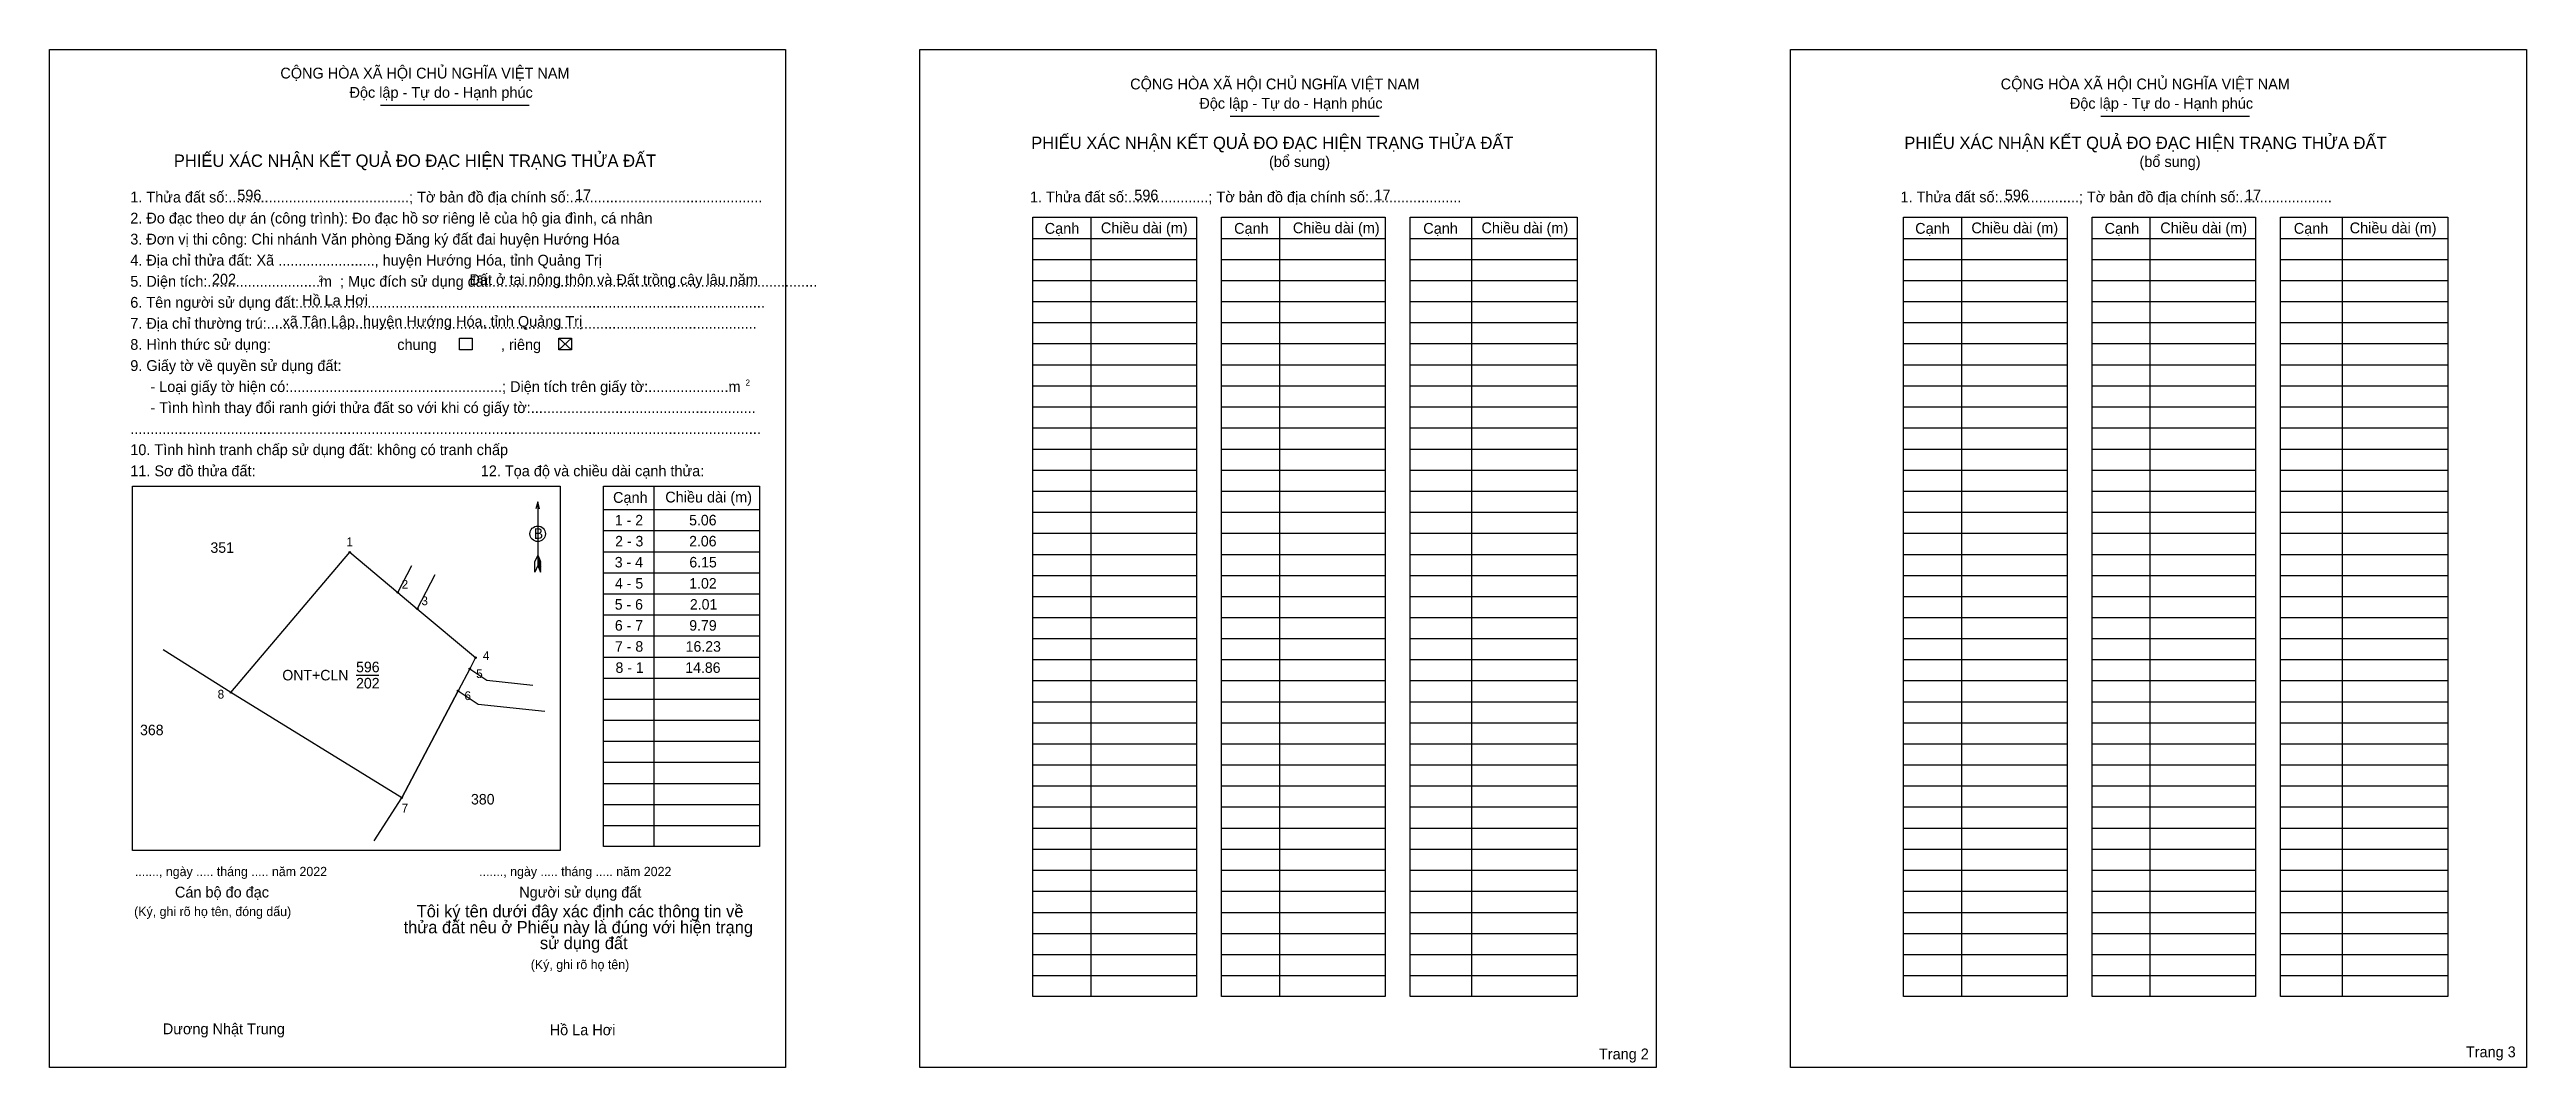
# Model space of a CAD drawing. Extents: x 545408 to 545608, y 1836490 to 1836572.
import ezdxf

# ---------------------------------------------------------------- set-up
doc = ezdxf.new("R2010")
doc.units = 0
for name, color, linetype in [('Level 1', 7, 'Continuous'), ('Level 10', 7, 'Continuous'), ('Level 11', 7, 'Continuous'), ('Level 13', 7, 'Continuous'), ('Level 2', 7, 'Continuous'), ('Level 25', 7, 'Continuous'), ('Level 48', 7, 'Continuous'), ('Level 50', 7, 'Continuous'), ('Level 52', 7, 'Continuous'), ('Level 55', 7, 'Continuous'), ('Level 6', 7, 'Continuous'), ('Level 9', 7, 'Continuous')]:
    doc.layers.add(name, color=color, linetype=linetype)

msp = doc.modelspace()

# ---------------------------------------------------------------- linework, layer by layer
at = {"layer": 'Level 1'}
for p, q in [((545407.93, 1836572.43), (545407.93, 1836572.43)), ((545478.29, 1836572.43), (545478.29, 1836572.43)), ((545434.68, 1836567.93), (545446.71, 1836567.93)), ((545503.37, 1836567.05), (545515.4, 1836567.05)), ((545573.73, 1836567.05), (545585.76, 1836567.05)), ((545492.1, 1836558.87), (545492.1, 1836495.89)), ((545507.34, 1836558.87), (545507.34, 1836495.89)), ((545522.87, 1836558.87), (545522.87, 1836495.89)), ((545562.46, 1836558.87), (545562.46, 1836495.89)), ((545577.7, 1836558.87), (545577.7, 1836495.89)), ((545593.23, 1836558.87), (545593.23, 1836495.89)), ((545487.42, 1836557.17), (545500.64, 1836557.17)), ((545502.66, 1836557.17), (545515.88, 1836557.17)), ((545517.9, 1836557.17), (545531.41, 1836557.17)), ((545557.78, 1836557.17), (545571, 1836557.17)), ((545573.02, 1836557.17), (545586.24, 1836557.17)), ((545588.26, 1836557.17), (545601.77, 1836557.17)), ((545487.42, 1836555.47), (545500.64, 1836555.47)), ((545502.66, 1836555.47), (545515.88, 1836555.47)), ((545517.9, 1836555.47), (545531.41, 1836555.47)), ((545557.78, 1836555.47), (545571, 1836555.47)), ((545573.02, 1836555.47), (545586.24, 1836555.47)), ((545588.26, 1836555.47), (545601.77, 1836555.47)), ((545487.42, 1836553.76), (545500.64, 1836553.76)), ((545502.66, 1836553.76), (545515.88, 1836553.76)), ((545517.9, 1836553.76), (545531.41, 1836553.76)), ((545557.78, 1836553.76), (545571, 1836553.76)), ((545573.02, 1836553.76), (545586.24, 1836553.76)), ((545588.26, 1836553.76), (545601.77, 1836553.76)), ((545487.42, 1836552.06), (545500.64, 1836552.06)), ((545487.42, 1836550.36), (545500.64, 1836550.36)), ((545502.66, 1836552.06), (545515.88, 1836552.06)), ((545502.66, 1836550.36), (545515.88, 1836550.36)), ((545517.9, 1836552.06), (545531.41, 1836552.06)), ((545517.9, 1836550.36), (545531.41, 1836550.36)), ((545557.78, 1836552.06), (545571, 1836552.06)), ((545557.78, 1836550.36), (545571, 1836550.36)), ((545573.02, 1836552.06), (545586.24, 1836552.06)), ((545573.02, 1836550.36), (545586.24, 1836550.36)), ((545588.26, 1836552.06), (545601.77, 1836552.06)), ((545588.26, 1836550.36), (545601.77, 1836550.36)), ((545449.1, 1836549.1), (545450.12, 1836548.15)), ((545449.1, 1836548.15), (545450.12, 1836549.1)), ((545487.42, 1836548.66), (545500.64, 1836548.66)), ((545502.66, 1836548.66), (545515.88, 1836548.66)), ((545517.9, 1836548.66), (545531.41, 1836548.66)), ((545557.78, 1836548.66), (545571, 1836548.66)), ((545573.02, 1836548.66), (545586.24, 1836548.66)), ((545588.26, 1836548.66), (545601.77, 1836548.66)), ((545487.42, 1836546.95), (545500.64, 1836546.95)), ((545502.66, 1836546.95), (545515.88, 1836546.95)), ((545517.9, 1836546.95), (545531.41, 1836546.95)), ((545557.78, 1836546.95), (545571, 1836546.95)), ((545573.02, 1836546.95), (545586.24, 1836546.95)), ((545588.26, 1836546.95), (545601.77, 1836546.95)), ((545487.42, 1836545.25), (545500.64, 1836545.25)), ((545502.66, 1836545.25), (545515.88, 1836545.25)), ((545517.9, 1836545.25), (545531.41, 1836545.25)), ((545557.78, 1836545.25), (545571, 1836545.25)), ((545573.02, 1836545.25), (545586.24, 1836545.25)), ((545588.26, 1836545.25), (545601.77, 1836545.25)), ((545487.42, 1836543.55), (545500.64, 1836543.55)), ((545502.66, 1836543.55), (545515.88, 1836543.55)), ((545517.9, 1836543.55), (545531.41, 1836543.55)), ((545557.78, 1836543.55), (545571, 1836543.55)), ((545573.02, 1836543.55), (545586.24, 1836543.55)), ((545588.26, 1836543.55), (545601.77, 1836543.55)), ((545487.42, 1836541.85), (545500.64, 1836541.85)), ((545502.66, 1836541.85), (545515.88, 1836541.85)), ((545517.9, 1836541.85), (545531.41, 1836541.85)), ((545557.78, 1836541.85), (545571, 1836541.85)), ((545573.02, 1836541.85), (545586.24, 1836541.85)), ((545588.26, 1836541.85), (545601.77, 1836541.85)), ((545487.42, 1836540.14), (545500.64, 1836540.14)), ((545487.42, 1836538.44), (545500.64, 1836538.44)), ((545502.66, 1836540.14), (545515.88, 1836540.14)), ((545502.66, 1836538.44), (545515.88, 1836538.44)), ((545517.9, 1836540.14), (545531.41, 1836540.14)), ((545517.9, 1836538.44), (545531.41, 1836538.44)), ((545557.78, 1836540.14), (545571, 1836540.14)), ((545557.78, 1836538.44), (545571, 1836538.44)), ((545573.02, 1836540.14), (545586.24, 1836540.14)), ((545573.02, 1836538.44), (545586.24, 1836538.44)), ((545588.26, 1836540.14), (545601.77, 1836540.14)), ((545588.26, 1836538.44), (545601.77, 1836538.44)), ((545414.63, 1836537.14), (545414.63, 1836537.14)), ((545456.79, 1836537.15), (545456.79, 1836508.01)), ((545487.42, 1836536.74), (545500.64, 1836536.74)), ((545502.66, 1836536.74), (545515.88, 1836536.74)), ((545517.9, 1836536.74), (545531.41, 1836536.74)), ((545557.78, 1836536.74), (545571, 1836536.74)), ((545573.02, 1836536.74), (545586.24, 1836536.74)), ((545588.26, 1836536.74), (545601.77, 1836536.74)), ((545447.39, 1836535.87), (545447.39, 1836530.72)), ((545452.71, 1836535.25), (545465.33, 1836535.25)), ((545487.42, 1836535.04), (545500.64, 1836535.04)), ((545502.66, 1836535.04), (545515.88, 1836535.04)), ((545517.9, 1836535.04), (545531.41, 1836535.04)), ((545557.78, 1836535.04), (545571, 1836535.04)), ((545573.02, 1836535.04), (545586.24, 1836535.04)), ((545588.26, 1836535.04), (545601.77, 1836535.04)), ((545452.71, 1836533.55), (545465.33, 1836533.55)), ((545487.42, 1836533.34), (545500.64, 1836533.34)), ((545502.66, 1836533.34), (545515.88, 1836533.34)), ((545517.9, 1836533.34), (545531.41, 1836533.34)), ((545557.78, 1836533.34), (545571, 1836533.34)), ((545573.02, 1836533.34), (545586.24, 1836533.34)), ((545588.26, 1836533.34), (545601.77, 1836533.34)), ((545447.16, 1836530.19), (545447.17, 1836531.04)), ((545447.39, 1836530.72), (545447.16, 1836530.19)), ((545447.39, 1836531.57), (545447.17, 1836531.04)), ((545447.39, 1836531.57), (545447.61, 1836531.04)), ((545447.39, 1836531.5), (545447.61, 1836530.97)), ((545447.39, 1836531.42), (545447.61, 1836530.89)), ((545447.39, 1836531.35), (545447.61, 1836530.82)), ((545447.39, 1836531.27), (545447.61, 1836530.74)), ((545447.39, 1836531.2), (545447.61, 1836530.66)), ((545447.39, 1836531.12), (545447.61, 1836530.59)), ((545447.39, 1836531.05), (545447.61, 1836530.51)), ((545447.39, 1836530.98), (545447.61, 1836530.43)), ((545447.39, 1836530.9), (545447.61, 1836530.36)), ((545447.39, 1836530.83), (545447.62, 1836530.28)), ((545447.39, 1836530.72), (545447.62, 1836530.19)), ((545447.62, 1836530.19), (545447.61, 1836531.04)), ((545452.71, 1836531.84), (545465.33, 1836531.84)), ((545487.42, 1836531.63), (545500.64, 1836531.63)), ((545502.66, 1836531.63), (545515.88, 1836531.63)), ((545517.9, 1836531.63), (545531.41, 1836531.63)), ((545557.78, 1836531.63), (545571, 1836531.63)), ((545573.02, 1836531.63), (545586.24, 1836531.63)), ((545588.26, 1836531.63), (545601.77, 1836531.63)), ((545452.71, 1836530.14), (545465.33, 1836530.14)), ((545452.71, 1836528.44), (545465.33, 1836528.44)), ((545487.42, 1836529.93), (545500.64, 1836529.93)), ((545487.42, 1836528.23), (545500.64, 1836528.23)), ((545502.66, 1836529.93), (545515.88, 1836529.93)), ((545502.66, 1836528.23), (545515.88, 1836528.23)), ((545517.9, 1836529.93), (545531.41, 1836529.93)), ((545517.9, 1836528.23), (545531.41, 1836528.23)), ((545557.78, 1836529.93), (545571, 1836529.93)), ((545557.78, 1836528.23), (545571, 1836528.23)), ((545573.02, 1836529.93), (545586.24, 1836529.93)), ((545573.02, 1836528.23), (545586.24, 1836528.23)), ((545588.26, 1836529.93), (545601.77, 1836529.93)), ((545588.26, 1836528.23), (545601.77, 1836528.23)), ((545452.71, 1836526.74), (545465.33, 1836526.74)), ((545487.42, 1836526.53), (545500.64, 1836526.53)), ((545502.66, 1836526.53), (545515.88, 1836526.53)), ((545517.9, 1836526.53), (545531.41, 1836526.53)), ((545557.78, 1836526.53), (545571, 1836526.53)), ((545573.02, 1836526.53), (545586.24, 1836526.53)), ((545588.26, 1836526.53), (545601.77, 1836526.53)), ((545452.71, 1836525.03), (545465.33, 1836525.03)), ((545487.42, 1836524.82), (545500.64, 1836524.82)), ((545502.66, 1836524.82), (545515.88, 1836524.82)), ((545517.9, 1836524.82), (545531.41, 1836524.82)), ((545557.78, 1836524.82), (545571, 1836524.82)), ((545573.02, 1836524.82), (545586.24, 1836524.82)), ((545588.26, 1836524.82), (545601.77, 1836524.82)), ((545452.71, 1836523.33), (545465.33, 1836523.33)), ((545487.42, 1836523.12), (545500.64, 1836523.12)), ((545502.66, 1836523.12), (545515.88, 1836523.12)), ((545517.9, 1836523.12), (545531.41, 1836523.12)), ((545557.78, 1836523.12), (545571, 1836523.12)), ((545573.02, 1836523.12), (545586.24, 1836523.12)), ((545588.26, 1836523.12), (545601.77, 1836523.12)), ((545452.71, 1836521.63), (545465.33, 1836521.63)), ((545487.42, 1836521.42), (545500.64, 1836521.42)), ((545502.66, 1836521.42), (545515.88, 1836521.42)), ((545517.9, 1836521.42), (545531.41, 1836521.42)), ((545557.78, 1836521.42), (545571, 1836521.42)), ((545573.02, 1836521.42), (545586.24, 1836521.42)), ((545588.26, 1836521.42), (545601.77, 1836521.42)), ((545452.71, 1836519.93), (545465.33, 1836519.93)), ((545452.71, 1836518.22), (545465.33, 1836518.22)), ((545487.42, 1836519.72), (545500.64, 1836519.72)), ((545502.66, 1836519.72), (545515.88, 1836519.72)), ((545517.9, 1836519.72), (545531.41, 1836519.72)), ((545557.78, 1836519.72), (545571, 1836519.72)), ((545573.02, 1836519.72), (545586.24, 1836519.72)), ((545588.26, 1836519.72), (545601.77, 1836519.72)), ((545452.71, 1836516.52), (545465.33, 1836516.52)), ((545487.42, 1836518.02), (545500.64, 1836518.02)), ((545487.42, 1836516.31), (545500.64, 1836516.31)), ((545502.66, 1836518.02), (545515.88, 1836518.02)), ((545502.66, 1836516.31), (545515.88, 1836516.31)), ((545517.9, 1836518.02), (545531.41, 1836518.02)), ((545517.9, 1836516.31), (545531.41, 1836516.31)), ((545557.78, 1836518.02), (545571, 1836518.02)), ((545557.78, 1836516.31), (545571, 1836516.31)), ((545573.02, 1836518.02), (545586.24, 1836518.02)), ((545573.02, 1836516.31), (545586.24, 1836516.31)), ((545588.26, 1836518.02), (545601.77, 1836518.02)), ((545588.26, 1836516.31), (545601.77, 1836516.31)), ((545452.71, 1836514.82), (545465.33, 1836514.82)), ((545487.42, 1836514.61), (545500.64, 1836514.61)), ((545502.66, 1836514.61), (545515.88, 1836514.61)), ((545517.9, 1836514.61), (545531.41, 1836514.61)), ((545557.78, 1836514.61), (545571, 1836514.61)), ((545573.02, 1836514.61), (545586.24, 1836514.61)), ((545588.26, 1836514.61), (545601.77, 1836514.61)), ((545452.71, 1836513.12), (545465.33, 1836513.12)), ((545487.42, 1836512.91), (545500.64, 1836512.91)), ((545502.66, 1836512.91), (545515.88, 1836512.91)), ((545517.9, 1836512.91), (545531.41, 1836512.91)), ((545557.78, 1836512.91), (545571, 1836512.91)), ((545573.02, 1836512.91), (545586.24, 1836512.91)), ((545588.26, 1836512.91), (545601.77, 1836512.91)), ((545452.71, 1836511.42), (545465.33, 1836511.42)), ((545487.42, 1836511.21), (545500.64, 1836511.21)), ((545502.66, 1836511.21), (545515.88, 1836511.21)), ((545517.9, 1836511.21), (545531.41, 1836511.21)), ((545557.78, 1836511.21), (545571, 1836511.21)), ((545573.02, 1836511.21), (545586.24, 1836511.21)), ((545588.26, 1836511.21), (545601.77, 1836511.21)), ((545452.71, 1836509.71), (545465.33, 1836509.71)), ((545487.42, 1836509.5), (545500.64, 1836509.5)), ((545502.66, 1836509.5), (545515.88, 1836509.5)), ((545517.9, 1836509.5), (545531.41, 1836509.5)), ((545557.78, 1836509.5), (545571, 1836509.5)), ((545573.02, 1836509.5), (545586.24, 1836509.5)), ((545588.26, 1836509.5), (545601.77, 1836509.5)), ((545449.21, 1836507.68), (545449.21, 1836507.68)), ((545487.42, 1836507.8), (545500.64, 1836507.8)), ((545502.66, 1836507.8), (545515.88, 1836507.8)), ((545517.9, 1836507.8), (545531.41, 1836507.8)), ((545557.78, 1836507.8), (545571, 1836507.8)), ((545573.02, 1836507.8), (545586.24, 1836507.8)), ((545588.26, 1836507.8), (545601.77, 1836507.8)), ((545487.42, 1836506.1), (545500.64, 1836506.1)), ((545487.42, 1836504.4), (545500.64, 1836504.4)), ((545502.66, 1836506.1), (545515.88, 1836506.1)), ((545502.66, 1836504.4), (545515.88, 1836504.4)), ((545517.9, 1836506.1), (545531.41, 1836506.1)), ((545517.9, 1836504.4), (545531.41, 1836504.4)), ((545557.78, 1836506.1), (545571, 1836506.1)), ((545557.78, 1836504.4), (545571, 1836504.4)), ((545573.02, 1836506.1), (545586.24, 1836506.1)), ((545573.02, 1836504.4), (545586.24, 1836504.4)), ((545588.26, 1836506.1), (545601.77, 1836506.1)), ((545588.26, 1836504.4), (545601.77, 1836504.4)), ((545487.42, 1836502.69), (545500.64, 1836502.69)), ((545502.66, 1836502.69), (545515.88, 1836502.69)), ((545517.9, 1836502.69), (545531.41, 1836502.69)), ((545557.78, 1836502.69), (545571, 1836502.69)), ((545573.02, 1836502.69), (545586.24, 1836502.69)), ((545588.26, 1836502.69), (545601.77, 1836502.69)), ((545487.42, 1836500.99), (545500.64, 1836500.99)), ((545502.66, 1836500.99), (545515.88, 1836500.99)), ((545517.9, 1836500.99), (545531.41, 1836500.99)), ((545557.78, 1836500.99), (545571, 1836500.99)), ((545573.02, 1836500.99), (545586.24, 1836500.99)), ((545588.26, 1836500.99), (545601.77, 1836500.99)), ((545487.42, 1836499.29), (545500.64, 1836499.29)), ((545502.66, 1836499.29), (545515.88, 1836499.29)), ((545517.9, 1836499.29), (545531.41, 1836499.29)), ((545557.78, 1836499.29), (545571, 1836499.29)), ((545573.02, 1836499.29), (545586.24, 1836499.29)), ((545588.26, 1836499.29), (545601.77, 1836499.29)), ((545487.42, 1836497.59), (545500.64, 1836497.59)), ((545502.66, 1836497.59), (545515.88, 1836497.59)), ((545517.9, 1836497.59), (545531.41, 1836497.59)), ((545557.78, 1836497.59), (545571, 1836497.59)), ((545573.02, 1836497.59), (545586.24, 1836497.59)), ((545588.26, 1836497.59), (545601.77, 1836497.59)), ((545467.42, 1836490.15), (545467.42, 1836490.15)), ((545537.78, 1836490.15), (545537.78, 1836490.15))]:
    msp.add_line(p, q, dxfattribs=at)
for points in [[(545487.42, 1836558.87), (545500.64, 1836558.87), (545500.64, 1836495.89), (545487.42, 1836495.89)], [(545502.66, 1836558.87), (545515.88, 1836558.87), (545515.88, 1836495.89), (545502.66, 1836495.89)], [(545517.9, 1836558.87), (545531.41, 1836558.87), (545531.41, 1836495.89), (545517.9, 1836495.89)], [(545557.78, 1836558.87), (545571, 1836558.87), (545571, 1836495.89), (545557.78, 1836495.89)], [(545573.02, 1836558.87), (545586.24, 1836558.87), (545586.24, 1836495.89), (545573.02, 1836495.89)], [(545588.26, 1836558.87), (545601.77, 1836558.87), (545601.77, 1836495.89), (545588.26, 1836495.89)], [(545414.63, 1836537.14), (545449.21, 1836537.14), (545449.21, 1836507.68), (545414.63, 1836507.68)], [(545452.71, 1836537.15), (545465.33, 1836537.15), (545465.33, 1836508.01), (545452.71, 1836508.01)]]:
    msp.add_lwpolyline(points, close=True, dxfattribs=at)
msp.add_lwpolyline([(545447.54, 1836535.32), (545447.39, 1836535.87), (545447.24, 1836535.32)], dxfattribs=at)
msp.add_circle((545447.39, 1836533.29), 0.628, dxfattribs=at)
at = {"layer": 'Level 10'}
msp.add_lwpolyline([(545422.59, 1836520.46), (545432.2, 1836531.8), (545436.08, 1836528.55), (545437.66, 1836527.23), (545442.37, 1836523.28), (545441.9, 1836522.38), (545440.96, 1836520.6), (545436.4, 1836511.94)], close=True, dxfattribs=at)
at = {"layer": 'Level 11'}
for centre in [(545432.2, 1836531.8), (545436.08, 1836528.55), (545437.66, 1836527.23), (545441.9, 1836522.38), (545442.37, 1836523.28), (545422.59, 1836520.46), (545422.59, 1836520.46), (545440.96, 1836520.6), (545436.4, 1836511.94)]:
    msp.add_circle(centre, 0.0567, dxfattribs=at)
at = {"layer": 'Level 2'}
for points in [[(545407.93, 1836572.43), (545467.42, 1836572.43), (545467.42, 1836490.15), (545407.93, 1836490.15)], [(545478.29, 1836572.43), (545537.78, 1836572.43), (545537.78, 1836490.15), (545478.29, 1836490.15)], [(545548.65, 1836572.43), (545608.14, 1836572.43), (545608.14, 1836490.15), (545548.65, 1836490.15)]]:
    msp.add_lwpolyline(points, close=True, dxfattribs=at)
at = {"layer": 'Level 25'}
for p, q in [((545422.59, 1836520.46), (545432.2, 1836531.8)), ((545436.4, 1836511.94), (545440.96, 1836520.6))]:
    msp.add_line(p, q, dxfattribs=at)
at = {"layer": 'Level 50'}
for points in [[(545441.06, 1836549.1), (545442.08, 1836549.1), (545442.08, 1836548.15), (545441.06, 1836548.15)], [(545449.1, 1836549.1), (545450.12, 1836549.1), (545450.12, 1836548.15), (545449.1, 1836548.15)]]:
    msp.add_lwpolyline(points, close=True, dxfattribs=at)
at = {"layer": 'Level 9'}
for p, q in [((545436.08, 1836528.55), (545437.22, 1836530.73)), ((545439.08, 1836529.97), (545437.66, 1836527.23)), ((545422.59, 1836520.46), (545417.12, 1836523.9)), ((545441.9, 1836522.38), (545443.28, 1836521.45)), ((545432.71, 1836521.87), (545434.55, 1836521.87)), ((545440.96, 1836520.6), (545442.58, 1836519.51)), ((545443.28, 1836521.45), (545447.01, 1836521.06)), ((545442.58, 1836519.51), (545447.97, 1836518.95)), ((545434.18, 1836508.48), (545436.4, 1836511.94))]:
    msp.add_line(p, q, dxfattribs=at)

# ---------------------------------------------------------------- texts
at = {"layer": 'Level 1'}
for s, height, p in [('CỘNG HÒA XÃ HỘI CHỦ NGHĨA VIỆT NAM', 0.8738, (545426.59, 1836570.09)), ('CỘNG HÒA XÃ HỘI CHỦ NGHĨA VIỆT NAM', 0.8738, (545495.28, 1836569.21)), ('CỘNG HÒA XÃ HỘI CHỦ NGHĨA VIỆT NAM', 0.8738, (545565.64, 1836569.21)), ('Độc lập - Tự do - Hạnh phúc', 0.8738, (545432.18, 1836568.53)), ('Độc lập - Tự do - Hạnh phúc', 0.8738, (545500.87, 1836567.65)), ('Độc lập - Tự do - Hạnh phúc', 0.8738, (545571.23, 1836567.65)), ('PHIẾU XÁC NHẬN KẾT QUẢ ĐO ĐẠC HIỆN TRẠNG THỬA ĐẤT', 0.9987, (545417.98, 1836562.95)), ('PHIẾU XÁC NHẬN KẾT QUẢ ĐO ĐẠC HIỆN TRẠNG THỬA ĐẤT', 0.9987, (545487.28, 1836564.39)), ('PHIẾU XÁC NHẬN KẾT QUẢ ĐO ĐẠC HIỆN TRẠNG THỬA ĐẤT', 0.9987, (545557.85, 1836564.39)), ('(bổ sung)', 0.874, (545506.5, 1836562.94)), ('(bổ sung)', 0.874, (545576.86, 1836562.94)), ('1. Thửa đất số:.............................................; Tờ bản đồ địa chính số:................................................', 0.87379, (545414.46, 1836560.07)), ('1. Thửa đất số:....................; Tờ bản đồ địa chính số:.......................', 0.8738, (545487.18, 1836560.08)), ('1. Thửa đất số:....................; Tờ bản đồ địa chính số:.......................', 0.8738, (545557.54, 1836560.08)), ('2. Đo đạc theo dự án (công trình): Đo đạc hồ sơ riêng lẻ của hộ gia đình, cá nhân', 0.8738, (545414.46, 1836558.37)), ('Cạnh', 0.874, (545488.37, 1836557.54)), ('Chiều dài (m)', 0.8738, (545492.91, 1836557.58)), ('Cạnh', 0.874, (545503.68, 1836557.54)), ('Chiều dài (m)', 0.8738, (545508.43, 1836557.58)), ('Cạnh', 0.874, (545518.97, 1836557.54)), ('Chiều dài (m)', 0.8738, (545523.67, 1836557.58)), ('Cạnh', 0.874, (545558.73, 1836557.54)), ('Chiều dài (m)', 0.8738, (545563.27, 1836557.58)), ('Cạnh', 0.874, (545574.04, 1836557.54)), ('Chiều dài (m)', 0.8738, (545578.54, 1836557.58)), ('Cạnh', 0.874, (545589.33, 1836557.54)), ('Chiều dài (m)', 0.8738, (545593.85, 1836557.58)), ('3. Đơn vị thi công: Chi nhánh Văn phòng Đăng ký đất đai huyện Hướng Hóa', 0.8738, (545414.46, 1836556.67)), ('4. Địa chỉ thửa đất: Xã ........................, huyện Hướng Hóa, tỉnh Quảng Trị', 0.8738, (545414.46, 1836554.97)), ('5. Diện tích:............................m  ; Mục đích sử dụng đất:.................................................................................', 0.87379, (545414.46, 1836553.26)), ('6. Tên người sử dụng đất:....................................................................................................................', 0.87379, (545414.46, 1836551.56)), ('2', 0.499, (545429.67, 1836553.66)), ('7. Địa chỉ thường trú:..........................................................................................................................', 0.87379, (545414.46, 1836549.86)), ('chung                , riêng', 0.8738, (545436.04, 1836548.15)), ('9. Giấy tờ về quyền sử dụng đất:', 0.8738, (545414.46, 1836546.45)), ('     - Loại giấy tờ hiện có:.....................................................; Diện tích trên giấy tờ:....................m', 0.87379, (545414.46, 1836544.75)), ('2', 0.499, (545464.18, 1836545.26)), ('     - Tình hình thay đổi ranh giới thửa đất so với khi có giấy tờ:........................................................', 0.87379, (545414.46, 1836543.05)), ('10. Tình hình tranh chấp sử dụng đất: không có tranh chấp', 0.8738, (545414.46, 1836539.65)), ('.............................................................................................................................................................', 0.87379, (545414.46, 1836541.35)), ('11. Sơ đồ thửa đất:', 0.8738, (545414.46, 1836537.94)), ('12. Tọa độ và chiều dài cạnh thửa:', 0.8738, (545442.79, 1836537.94)), ('Cạnh', 0.874, (545453.48, 1836535.79)), ('Chiều dài (m)', 0.8738, (545457.7, 1836535.82)), ('B', 0.851, (545447.07, 1836532.88)), ('......., ngày ..... tháng ..... năm 2022', 0.749, (545414.83, 1836505.62)), ('......., ngày ..... tháng ..... năm 2022', 0.749, (545442.66, 1836505.62)), ('Cán bộ đo đạc', 0.8738, (545418.07, 1836503.89)), ('Người sử dụng đất', 0.8738, (545445.9, 1836503.89)), ('(Ký, ghi rõ họ tên, đóng dấu)', 0.749, (545414.77, 1836502.39)), ('Tôi ký tên dưới đây xác định các thông tin về', 0.9929, (545437.61, 1836502.29)), ('thửa đất nêu ở Phiếu này là đúng với hiện trạng', 0.9929, (545436.55, 1836501)), ('sử dụng đất', 0.9929, (545447.57, 1836499.72)), ('(Ký, ghi rõ họ tên)', 0.749, (545446.83, 1836498.1)), ('Dương Nhật Trung', 0.8738, (545417.09, 1836492.84)), ('Trang 2', 0.874, (545533.17, 1836490.81)), ('Trang 3', 0.874, (545603.24, 1836490.98))]:
    msp.add_text(s, height=height, dxfattribs=at).set_placement(p)
at = {"layer": 'Level 13'}
for s, p in [('ONT+CLN', (545426.75, 1836521.44)), ('596', (545432.71, 1836522.1)), ('202', (545432.71, 1836520.79))]:
    msp.add_text(s, height=0.851, dxfattribs=at).set_placement(p)
at = {"layer": 'Level 48'}
msp.add_text('8. Hình thức sử dụng:', height=0.8738, dxfattribs=at).set_placement((545414.46, 1836548.16))
at = {"layer": 'Level 52'}
for s, p in [('1 - 2', (545453.63, 1836533.97)), ('5.06', (545459.63, 1836533.97)), ('351', (545420.94, 1836531.75)), ('2 - 3', (545453.65, 1836532.27)), ('2.06', (545459.63, 1836532.27)), ('3 - 4', (545453.62, 1836530.57)), ('6.15', (545459.65, 1836530.57)), ('4 - 5', (545453.64, 1836528.86)), ('1.02', (545459.64, 1836528.86)), ('5 - 6', (545453.62, 1836527.16)), ('6 - 7', (545453.63, 1836525.46)), ('9.79', (545459.64, 1836525.46)), ('2.01', (545459.69, 1836527.16)), ('7 - 8', (545453.64, 1836523.76)), ('16.23', (545459.35, 1836523.76)), ('8 - 1', (545453.68, 1836522.05)), ('14.86', (545459.32, 1836522.05)), ('368', (545415.25, 1836517.01)), ('380', (545442, 1836511.41))]:
    msp.add_text(s, height=0.851, dxfattribs=at).set_placement(p)
at = {"layer": 'Level 55'}
for s, p in [('1', (545432.19, 1836531.8)), ('2', (545436.07, 1836528.55)), ('3', (545437.65, 1836527.23)), ('5', (545441.89, 1836522.38)), ('4', (545442.36, 1836523.28)), ('8', (545422.58, 1836520.46)), ('6', (545440.95, 1836520.6)), ('7', (545436.39, 1836511.94))]:
    msp.add_text(s, height=0.0284, dxfattribs=at).set_placement(p)
at = {"layer": 'Level 6'}
for s, height, p in [('596', 0.874, (545423.11, 1836560.23)), ('17', 0.874, (545450.4, 1836560.25)), ('596', 0.874, (545495.61, 1836560.23)), ('17', 0.874, (545515.02, 1836560.24)), ('596', 0.874, (545565.97, 1836560.23)), ('17', 0.874, (545585.38, 1836560.24)), ('202', 0.874, (545421.06, 1836553.43)), ('Đất ở tại nông thôn và Đất trồng cây lâu năm', 0.8738, (545441.88, 1836553.4)), ('Hồ La Hơi', 0.874, (545428.35, 1836551.73)), (', xã Tân Lập, huyện Hướng Hóa, tỉnh Quảng Trị', 0.8738, (545426.12, 1836550.02)), ('Hồ La Hơi', 0.874, (545448.36, 1836492.76))]:
    msp.add_text(s, height=height, dxfattribs=at).set_placement(p)
at = {"layer": 'Level 9'}
for s, p in [('1', (545431.93, 1836532.29)), ('2', (545436.39, 1836528.85)), ('3', (545437.99, 1836527.52)), ('5', (545442.42, 1836521.63)), ('4', (545442.96, 1836523.09)), ('8', (545421.52, 1836519.97)), ('6', (545441.47, 1836519.85)), ('7', (545436.39, 1836510.76))]:
    msp.add_text(s, height=0.709, dxfattribs=at).set_placement(p)

doc.saveas('drawing.dxf')
